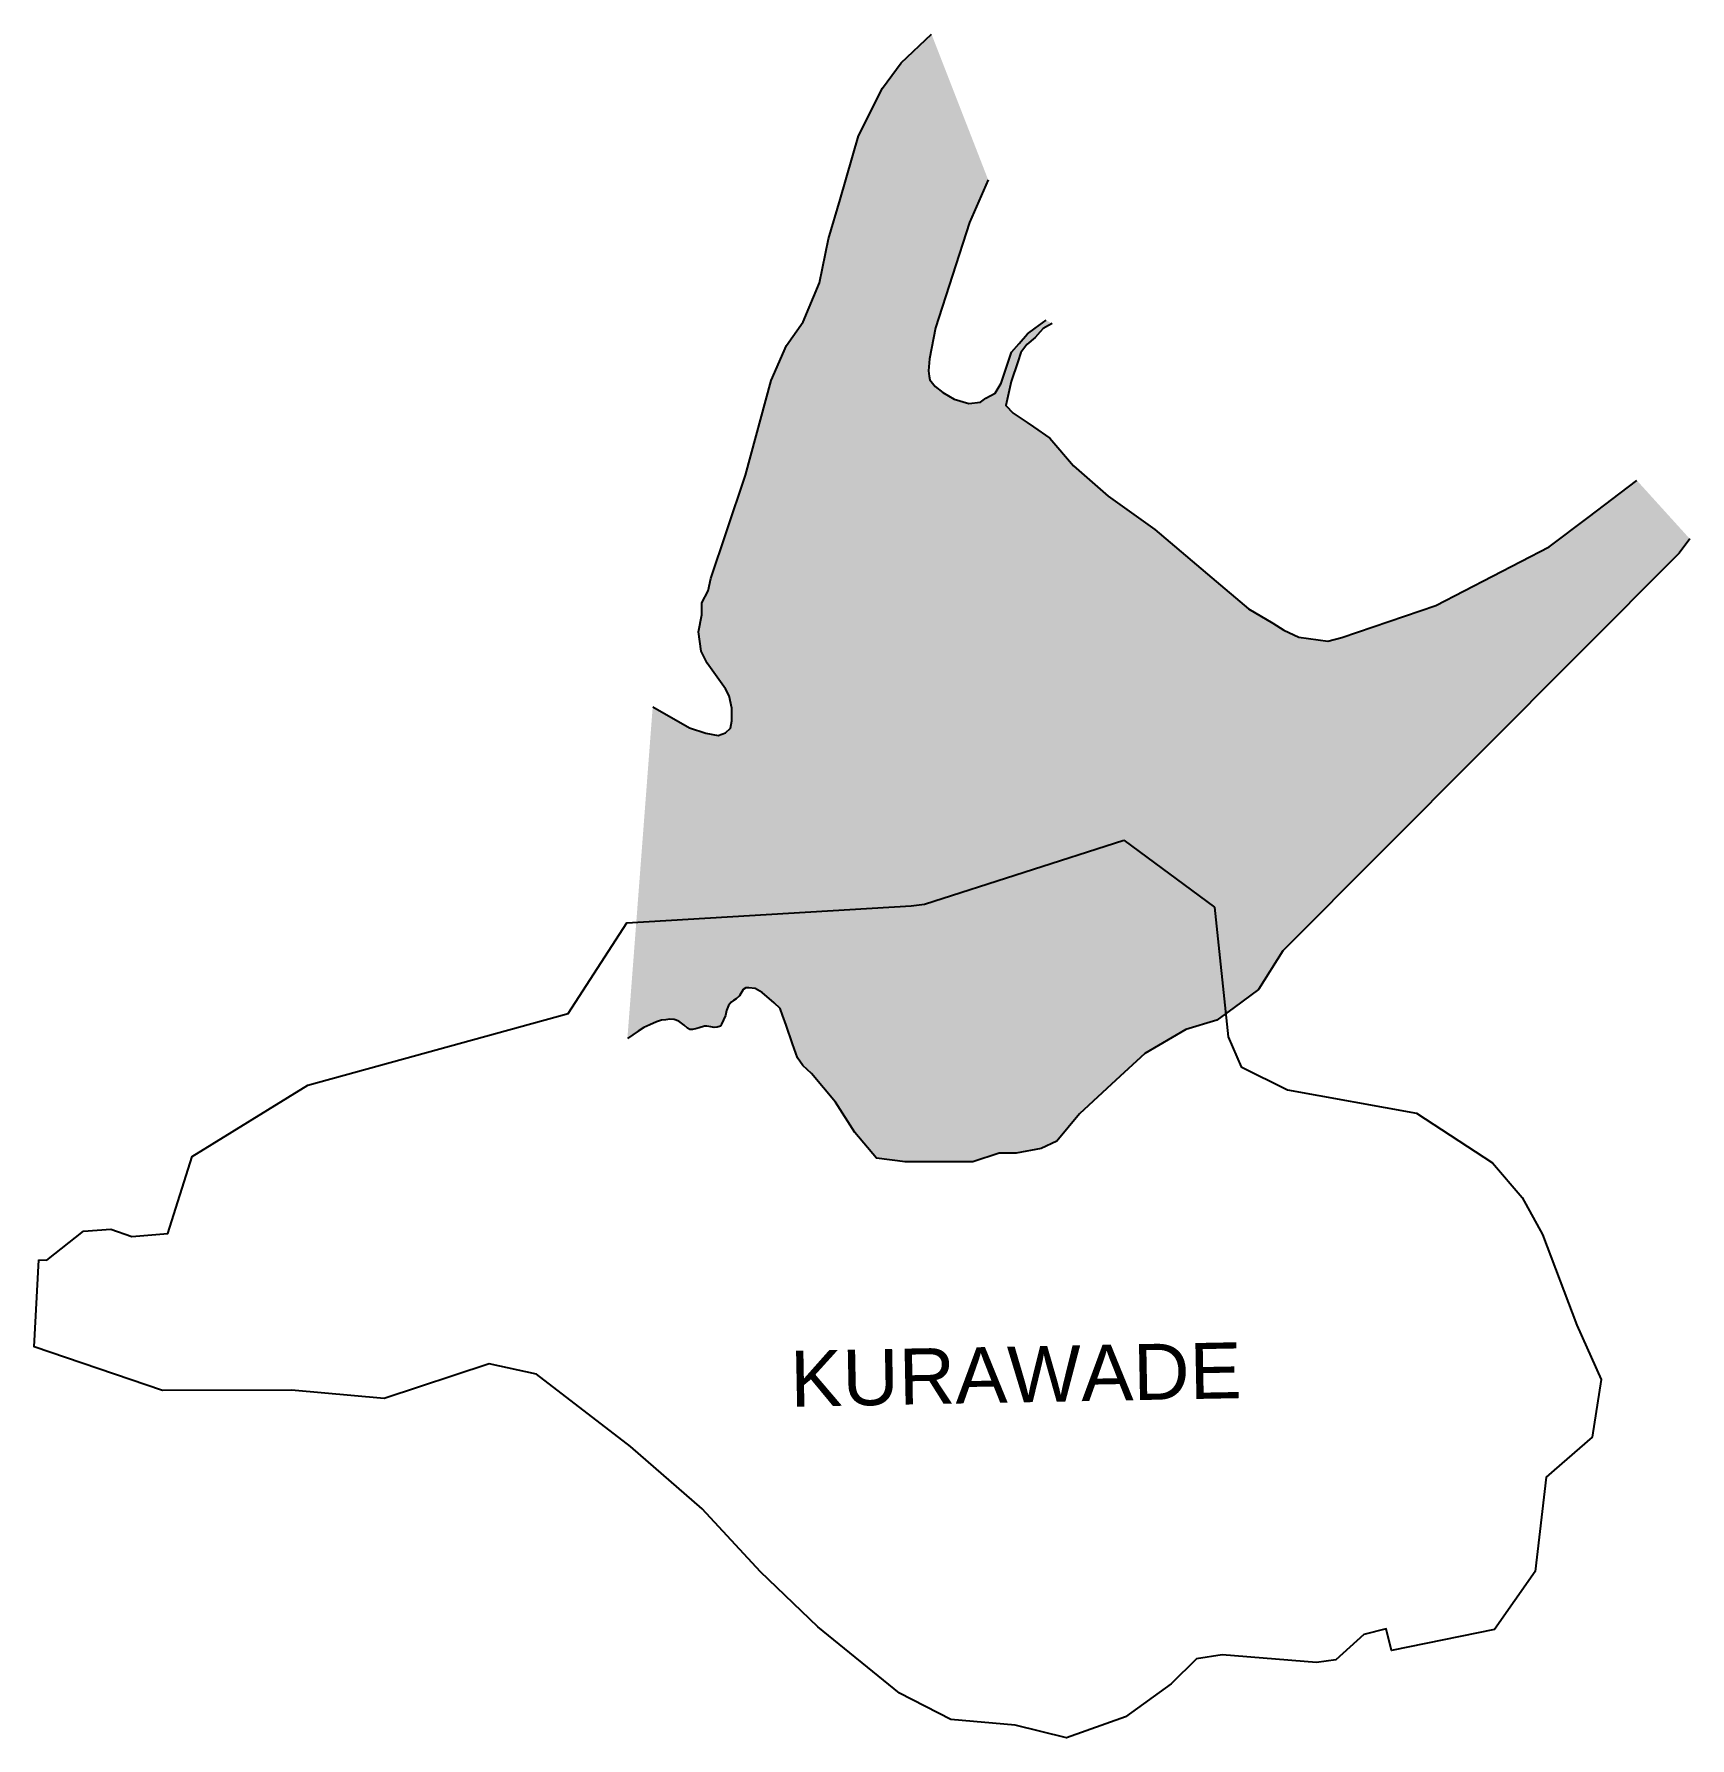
# Model space of a CAD drawing. Header units: metres. Extents: x 288816 to 292035, y 1992733 to 1996045.
import ezdxf

# ---------------------------------------------------------------- set-up
doc = ezdxf.new("R2010")
doc.units = ezdxf.units.M
doc.header["$MEASUREMENT"] = 0
for name, color, linetype in [('CREEK', 132, 'Continuous'), ('village', 3, 'Continuous'), ('VILLAGE NAME', 250, 'Continuous')]:
    doc.layers.add(name, color=color, linetype=linetype)
doc.styles.get("Standard").update_dxf_attribs({"font": 'simplex.shx'})

msp = doc.modelspace()

# ---------------------------------------------------------------- hatches: boundary and pattern name
at = {"layer": 'CREEK'}
h = msp.add_hatch(dxfattribs=at)
h.set_pattern_fill('DASH', color=256, scale=5)
h.set_pattern_definition([(0, (0, 0), (15.875, 15.875), [15.875, -15.875])])
h.paths.add_polyline_path([(292013.7, 1995036.5), (292034.7, 1995063.8), (291931.6, 1995177.6), (291837.2, 1995105.9), (291760.8, 1995048.4), (291540.8, 1994934.6), (291357.7, 1994872.3), (291330.6, 1994864.9), (291274.6, 1994872.7), (291245.4, 1994886.4), (291223.9, 1994900.1), (291176.8, 1994927.8), (291105.4, 1994988.5), (290994.8, 1995082.4), (290903.9, 1995147), (290836.6, 1995205.7), (290790.7, 1995260), (290758.7, 1995281.6), (290746, 1995290.2), (290719.3, 1995308.2), (290705, 1995323.6), (290715.1, 1995370), (290728.2, 1995408.2), (290734.3, 1995426.4), (290745.8, 1995441.7), (290761.9, 1995455.8), (290771.5, 1995466.2), (290777.5, 1995472.7), (290788.1, 1995478.7), (290794.8, 1995482.4), (290783.3, 1995489), (290762.1, 1995473.5), (290746.9, 1995462.3), (290730.9, 1995444.1), (290715.8, 1995426.9), (290707.6, 1995401.8), (290696.1, 1995366.6), (290684.3, 1995347.6), (290666.1, 1995337.7), (290655.4, 1995329.8), (290633.1, 1995327.3), (290604.1, 1995335.6), (290582.5, 1995348.5), (290567.6, 1995360.4), (290557.4, 1995373.3), (290556.1, 1995380.4), (290554.3, 1995390.5), (290556.4, 1995414.3), (290568.4, 1995474.6), (290634.1, 1995679), (290670.6, 1995761.8), (290560.3, 1996045.3), (290501.5, 1995989.4), (290464.9, 1995940.1), (290418.5, 1995847.4), (290382.5, 1995724), (290360.2, 1995647.4), (290342.5, 1995561.8), (290311, 1995486.2), (290278.5, 1995439.9), (290248.8, 1995372), (290199, 1995188), (290161.8, 1995077.8), (290131.1, 1994986.8), (290126.4, 1994963.3), (290113.6, 1994939.8), (290113.6, 1994916.3), (290107.5, 1994883.5), (290112.8, 1994846), (290124.3, 1994822.4), (290160.2, 1994772.8), (290167.2, 1994759.2), (290172.3, 1994735.1), (290172.3, 1994710.6), (290169.8, 1994696.3), (290160, 1994687.2), (290145.7, 1994681.8), (290121.4, 1994686.3), (290090.2, 1994697), (290018.4, 1994737.6), (289969.2, 1994092.9), (289979.6, 1994099.9), (289990.4, 1994107.1), (290001.2, 1994114.4), (290012.7, 1994119.6), (290026, 1994125.1), (290035.7, 1994128.4), (290044.1, 1994129.4), (290051.5, 1994130.3), (290060.1, 1994129.5), (290069, 1994126.2), (290079.7, 1994119), (290086.1, 1994112.9), (290090.8, 1994110.4), (290095.6, 1994110.4), (290104.3, 1994112.5), (290108.7, 1994113.6), (290118.9, 1994117), (290123.7, 1994117), (290131.4, 1994115.5), (290137.8, 1994114.3), (290143.8, 1994115), (290150.1, 1994116.9), (290152.4, 1994120.5), (290160.1, 1994137.5), (290162.1, 1994147.2), (290165.6, 1994157.2), (290170.7, 1994163.3), (290175.5, 1994166.8), (290180.5, 1994169.8), (290187.3, 1994175.9), (290194.1, 1994188), (290199.2, 1994191.4), (290205.4, 1994191.4), (290217.8, 1994189.7), (290231.2, 1994182.5), (290254.3, 1994161.9), (290266, 1994151.4), (290270.6, 1994138.3), (290277.6, 1994118.7), (290290.4, 1994082.7), (290300.1, 1994055.4), (290310.1, 1994040.4), (290326.8, 1994024.7), (290373.6, 1993969.3), (290411.3, 1993910.2), (290453.4, 1993860.4), (290509.2, 1993853), (290580.2, 1993853), (290640.4, 1993853), (290692.1, 1993870), (290724.8, 1993870), (290773.3, 1993879), (290804, 1993893.2), (290847.8, 1993946.3), (290918.7, 1994011.9), (290974.9, 1994063.9), (291055, 1994110.3), (291115.3, 1994128.6), (291148.4, 1994152.8), (291196.1, 1994187.8), (291243.6, 1994263.3)])

# ---------------------------------------------------------------- linework, layer by layer
at = {"color": 3, "flags": 128}
msp.add_lwpolyline([(290934.4, 1994478.4), (291110.5, 1994348.4)], dxfattribs=at)
at = {"layer": 'CREEK', "flags": 128}
for points in [[(290018.4, 1994737.6), (290090.2, 1994697), (290121.4, 1994686.3), (290145.7, 1994681.8), (290160, 1994687.2), (290169.8, 1994696.3), (290172.3, 1994710.6), (290172.3, 1994735.1), (290167.2, 1994759.2), (290160.2, 1994772.8), (290124.3, 1994822.4), (290112.8, 1994846), (290107.5, 1994883.5), (290113.6, 1994916.3), (290113.6, 1994939.8), (290126.4, 1994963.3), (290131.1, 1994986.8), (290161.8, 1995077.8), (290199, 1995188), (290248.8, 1995372), (290278.5, 1995439.9), (290311, 1995486.2), (290342.5, 1995561.8), (290360.2, 1995647.4), (290382.5, 1995724), (290418.5, 1995847.4), (290464.9, 1995940.1), (290501.5, 1995989.4), (290560.3, 1996045.3)], [(290670.6, 1995761.8), (290634.1, 1995679), (290568.4, 1995474.6), (290556.4, 1995414.3), (290554.3, 1995390.5), (290556.1, 1995380.4), (290557.4, 1995373.3), (290567.6, 1995360.4), (290582.5, 1995348.5), (290604.1, 1995335.6), (290633.1, 1995327.3), (290655.4, 1995329.8), (290666.1, 1995337.7), (290684.3, 1995347.6), (290696.1, 1995366.6), (290707.6, 1995401.8), (290715.8, 1995426.9), (290730.9, 1995444.1), (290746.9, 1995462.3), (290762.1, 1995473.5), (290783.3, 1995489)], [(290794.8, 1995482.4), (290788.1, 1995478.7), (290777.5, 1995472.7), (290771.5, 1995466.2), (290761.9, 1995455.8), (290745.8, 1995441.7), (290734.3, 1995426.4), (290728.2, 1995408.2), (290715.1, 1995370), (290705, 1995323.6), (290719.3, 1995308.2), (290746, 1995290.2), (290758.7, 1995281.6), (290790.7, 1995260), (290836.6, 1995205.7), (290903.9, 1995147), (290994.8, 1995082.4), (291105.4, 1994988.5), (291176.8, 1994927.8), (291223.9, 1994900.1), (291245.4, 1994886.4), (291274.6, 1994872.7), (291330.6, 1994864.9), (291357.7, 1994872.3), (291540.8, 1994934.6), (291760.8, 1995048.4), (291837.2, 1995105.9), (291931.6, 1995177.6)], [(292034.7, 1995063.8), (292013.7, 1995036.5), (291243.6, 1994263.3), (291196.1, 1994187.8), (291148.4, 1994152.8), (291115.3, 1994128.6), (291055, 1994110.3), (290974.9, 1994063.9), (290918.7, 1994011.9), (290847.8, 1993946.3), (290804, 1993893.2), (290773.3, 1993879), (290724.8, 1993870), (290692.1, 1993870), (290640.4, 1993853), (290580.2, 1993853), (290509.2, 1993853), (290453.4, 1993860.4), (290411.3, 1993910.2), (290373.6, 1993969.3), (290326.8, 1994024.7), (290310.1, 1994040.4), (290300.1, 1994055.4), (290290.4, 1994082.7), (290277.6, 1994118.7), (290270.6, 1994138.3), (290266, 1994151.4), (290254.3, 1994161.9), (290231.2, 1994182.5), (290217.8, 1994189.7), (290205.4, 1994191.4), (290199.2, 1994191.4), (290194.1, 1994188), (290187.3, 1994175.9), (290180.5, 1994169.8), (290175.5, 1994166.8), (290170.7, 1994163.3), (290165.6, 1994157.2), (290162.1, 1994147.2), (290160.1, 1994137.5), (290152.4, 1994120.5), (290150.1, 1994116.9), (290143.8, 1994115), (290137.8, 1994114.3), (290131.4, 1994115.5), (290123.7, 1994117), (290118.9, 1994117), (290108.7, 1994113.6), (290104.3, 1994112.5), (290095.6, 1994110.4), (290090.8, 1994110.4), (290086.1, 1994112.9), (290079.7, 1994119), (290069, 1994126.2), (290060.1, 1994129.5), (290051.5, 1994130.3), (290044.1, 1994129.4), (290035.7, 1994128.4), (290026, 1994125.1), (290012.7, 1994119.6), (290001.2, 1994114.4), (289990.4, 1994107.1), (289979.6, 1994099.9), (289969.2, 1994092.9)]]:
    msp.add_lwpolyline(points, dxfattribs=at)
at = {"layer": 'village', "color": 3}
for points in [[(288824.8, 1993662.3, 0), (288840.6, 1993662.1, 0), (288911.9, 1993718.1, 0), (288964.9, 1993722.1, 0), (289005.9, 1993708, 0), (289075.6, 1993713.6, 0), (289123, 1993863.3, 0), (289348.2, 1994001.9, 0), (289854.3, 1994141.5, 0), (289968.3, 1994317.8, 0), (289968.3, 1994317.8, 0), (290520.8, 1994350.7, 0), (290546.9, 1994354.2, 0), (290934.4, 1994478.4, 0)], [(291110.5, 1994348.4, 0), (291136.9, 1994096, 0), (291162.2, 1994037.6, 0), (291252.1, 1993992.9, 0), (291503.3, 1993947.5, 0), (291651.1, 1993850.8, 0), (291708.7, 1993783.6, 0), (291747.9, 1993711.7, 0), (291814.6, 1993535.8, 0), (291862.2, 1993429.8, 0), (291844.8, 1993317.5, 0), (291771.1, 1993253.8, 0), (291755.3, 1993240.2, 0), (291734, 1993056.5, 0), (291654.6, 1992944.2, 0), (291454.3, 1992903, 0), (291443.9, 1992945.2, 0), (291401.1, 1992934.5, 0), (291346.6, 1992885.2, 0), (291309, 1992879.9, 0), (291125.7, 1992894.8, 0), (291075.5, 1992887.1, 0), (291026, 1992838.1, 0), (290937.4, 1992774.4, 0), (290822.5, 1992733.2, 0), (290723, 1992758, 0), (290598.2, 1992769, 0), (290498.3, 1992820.3, 0), (290339.5, 1992949.4, 0), (290228.2, 1993056.2, 0), (290114.6, 1993178.6, 0), (289975.4, 1993299.7, 0), (289792.4, 1993440.1, 0), (289700.2, 1993460.6, 0), (289496.4, 1993392.9, 0), (289316.4, 1993409.4, 0), (289065.5, 1993408.3, 0), (288815.8, 1993493.3, 0), (288824.8, 1993662.3, 0)]]:
    msp.add_polyline3d(points, dxfattribs=at)

# ---------------------------------------------------------------- texts
at = {"layer": 'VILLAGE NAME', "insert": (290284.6, 1993485.6), "char_height": 108.748, "attachment_point": 1, "rotation": 1.1028}
msp.add_mtext_dynamic_manual_height_columns('{\\fArial|b0|i0|c0|p34;KURAWADE}', width=1571.314, gutter_width=543.7, heights=[0], dxfattribs=at)

doc.saveas('drawing.dxf')
